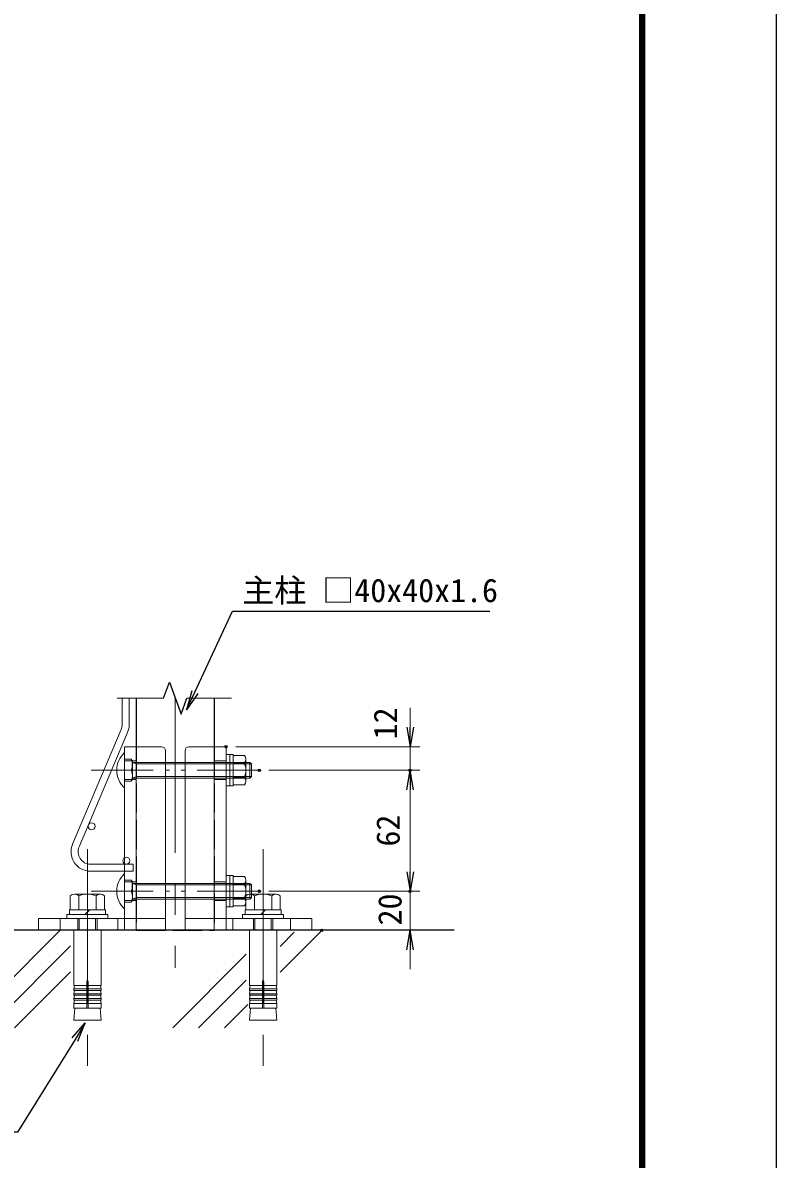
# Model space of a CAD drawing. Units: millimetres, scale not verified. Extents: x -4200 to 4200, y -2970 to 2970.
# Drawn here: x 2656 to 4200, y -958 to 1372 of the extents above; entities that cross this region are included whole.
import ezdxf
from ezdxf.enums import TextEntityAlignment as Align

# ---------------------------------------------------------------- set-up
doc = ezdxf.new("R2010")
doc.units = ezdxf.units.MM
doc.header["$LTSCALE"] = 10
doc.header["$PDMODE"] = 32
doc.header["$PDSIZE"] = 5
doc.linetypes.add('DASHED', pattern=[7.5, 6, -1.5])
doc.linetypes.add('USER1', pattern=[50.8, 31.75, -6.35, 6.35, -6.35])
for name, color, linetype, lineweight in [('0-0_D-STR-DIM', 7, 'Continuous', 13), ('0-1_D-STR3', 3, 'Continuous', 13), ('0-2_D-BMK', 2, 'USER1', 13), ('0-3_D-STR1', 1, 'Continuous', 25), ('0-4_D-STR2', 7, 'Continuous', 13), ('0-5_0', 7, 'Continuous', 25), ('0-6_Defpoints', 7, 'Continuous', 25), ('0-7_D-STR-TXT', 7, 'Continuous', 25), ('0-A_D-DCR-HCH', 7, 'Continuous', 13), ('0-C_D-BGD', 7, 'Continuous', 25), ('0-D_D-TTL', 7, 'Continuous', 25)]:
    doc.layers.add(name, color=color, linetype=linetype, lineweight=lineweight)
doc.styles.add('ＭＳ ゴシック', font='')
doc.styles.get('ＭＳ ゴシック').set_extended_font_data('MS Gothic')

# ---------------------------------------------------------------- blocks, each defined once
blk = doc.blocks.new('ベースプレート部品\u3000側面図')
at = {"layer": '0-1_D-STR3'}
for p, q in [((39202.31, 25706.48), (39012.31, 25706.48)), ((39012.31, 25706.48), (39012.31, 24826.48)), ((39072.31, 25706.48), (39072.31, 24826.48)), ((39222.31, 24766.48), (39222.31, 25686.48)), ((39222.31, 24826.48), (38572.31, 24826.48)), ((38572.31, 24826.48), (38572.31, 24766.48)), ((39222.31, 24766.48), (38572.31, 24766.48))]:
    blk.add_line(p, q, dxfattribs=at)
at = {"layer": '0-1_D-STR3', "linetype": 'DASHED'}
for p, q in [((39072.31, 25633.98), (39012.31, 25633.98)), ((39072.31, 25538.98), (39012.31, 25538.98)), ((39072.31, 25013.98), (39012.31, 25013.98)), ((39072.31, 24918.98), (39012.31, 24918.98)), ((38682.31, 24826.48), (38682.31, 24766.48)), ((38977.31, 24826.48), (38977.31, 24766.48)), ((39012.31, 24826.48), (39012.31, 24766.48)), ((39072.31, 24826.48), (39072.31, 24766.48)), ((39072.31, 24826.48), (39072.31, 24766.48))]:
    blk.add_line(p, q, dxfattribs=at)
at = {"layer": '0-1_D-STR3'}
blk.add_arc((39202.31, 25686.48), 20, 0, 90, dxfattribs=at)
at = {"layer": '0-2_D-BMK'}
for p, q in [((38842.27, 25586.48), (39242.27, 25586.48)), ((38842.27, 24966.48), (39242.27, 24966.48))]:
    blk.add_line(p, q, dxfattribs=at)
blk = doc.blocks.new('JIS 丸頭角根ボルト(1W.1SW.1N)')
at = {"layer": '0-1_D-STR3'}
for p, q in [((45838.32, 21671.22), (45838.32, 21851.22)), ((46378.32, 21841.22), (46378.32, 21681.22)), ((46394.32, 21841.22), (46378.32, 21841.22)), ((45838.32, 21817.72), (45872.32, 21817.72)), ((45872.32, 21817.72), (45878.32, 21807.32)), ((45878.32, 21715.11), (45878.32, 21807.32)), ((45878.32, 21801.22), (46480.32, 21801.27)), ((45878.32, 21801.22), (45900.32, 21793.22)), ((45900.32, 21721.22), (45900.32, 21801.22)), ((45900.32, 21793.22), (46488.32, 21793.27)), ((46394.32, 21836.22), (46394.32, 21686.22)), ((46394.32, 21836.22), (46452.32, 21836.22)), ((46394.32, 21798.72), (46452.32, 21798.72)), ((46459.32, 21819), (46459.32, 21703.54)), ((46480.32, 21721.27), (46480.32, 21801.27)), ((46480.32, 21801.27), (46488.32, 21793.27)), ((46488.32, 21729.27), (46488.32, 21793.27)), ((45878.32, 21721.22), (45900.32, 21729.22)), ((45900.32, 21729.22), (46488.32, 21729.27)), ((46394.32, 21723.72), (46452.32, 21723.72)), ((46480.32, 21721.27), (46488.32, 21729.27)), ((45838.32, 21704.72), (45872.32, 21704.72)), ((45872.32, 21704.72), (45878.32, 21715.11)), ((45878.32, 21721.22), (46480.32, 21721.27)), ((46394.32, 21686.22), (46452.32, 21686.22))]:
    blk.add_line(p, q, dxfattribs=at)
blk.add_lwpolyline([(46378.32, 21841.22), (46378.32, 21681.22), (46358.32, 21681.22), (46358.32, 21841.22)], close=True, dxfattribs=at)
blk.add_lwpolyline([(46394.32, 21841.22), (46394.32, 21681.22), (46378.32, 21681.22)], dxfattribs=at)
for centre, radius, start, end in [((45919.57, 21761.22), 121.25, 132.07502, 227.92498), ((45808.31, 21789.47), 69.97, 336.18668, 23.81332), ((46430.87, 21817.47), 28.48, 318.83491, 41.16509), ((46355.37, 21761.22), 103.95, 338.85295, 21.14705), ((45808.83, 21732.97), 69.49, 336.0128, 23.9872), ((46430.85, 21704.97), 28.5, 318.86505, 41.13495)]:
    blk.add_arc(centre, radius, start, end, dxfattribs=at)
blk = doc.blocks.new('_Open')
at = {"layer": '0-5_0'}
blk.add_line((-10, 1.667), (0, 0), dxfattribs=at)
blk.add_lwpolyline([(-10, -1.667), (0, 0), (-10, 0)], dxfattribs=at)
blk = doc.blocks.new('BREAK')
at = {"layer": '0-5_0'}
for p, q in [((352.4, 128.3), (0, 256.5)), ((-352.4, -128.3), (352.4, 128.3)), ((0, -256.5), (-352.4, -128.3))]:
    blk.add_line(p, q, dxfattribs=at)
blk = doc.blocks.new('MLeader13')
at = {"layer": '0-7_D-STR-TXT'}
blk.add_line((2757.88, -709.1), (2784.61, -678.61), dxfattribs=at)
for points in [[(2769.21, -716.12), (2784.61, -678.61), (2763.55, -712.61)], [(2763.55, -712.61), (2645.95, -902.52), (1895.23, -902.52), (1888.03, -902.52)]]:
    blk.add_lwpolyline(points, dxfattribs=at)
blk = doc.blocks.new('MLeader14')
at = {"layer": '0-0_D-STR-DIM', "lineweight": 25}
blk.add_line((3015.12, -3.45), (2992.19, -36.89), dxfattribs=at)
for points in [[(3009.08, -0.63), (3086.44, 165.42), (3336.46, 165.42), (3613.29, 165.42)], [(3003.04, 2.18), (2992.19, -36.89), (3009.08, -0.63)]]:
    blk.add_lwpolyline(points, dxfattribs=at)

msp = doc.modelspace()

# ---------------------------------------------------------------- linework, layer by layer
at = {"layer": '0-0_D-STR-DIM'}
for p, q in [((3450.1, -72.5), (3450.1, -32.5)), ((3092.95, -112.5), (3470.1, -112.5)), ((3450.1, -112.5), (3450.1, -160.51)), ((3160.97, -160.51), (3470.1, -160.51)), ((3160.97, -160.51), (3470.1, -160.51)), ((3450.1, -200.51), (3450.1, -368.51)), ((3450.1, -200.51), (3450.1, -240.51)), ((3450.1, -368.51), (3450.1, -328.51)), ((3160.97, -408.51), (3470.1, -408.51)), ((3160.97, -408.51), (3470.1, -408.51)), ((3450.1, -488.51), (3450.1, -408.51)), ((3288.96, -488.51), (3470.1, -488.51)), ((3450.1, -528.51), (3450.1, -568.51))]:
    msp.add_line(p, q, dxfattribs=at)
at = {"layer": '0-1_D-STR3'}
for p, q in [((2753.75, -446.51), (2753.75, -417.71)), ((2816.66, -414.51), (2762.16, -414.51)), ((2771.35, -417.71), (2771.35, -446.51)), ((2806.55, -417.71), (2806.55, -446.51)), ((2824.15, -446.51), (2824.15, -417.71)), ((3113.75, -446.51), (3113.75, -417.71)), ((3176.66, -414.51), (3122.16, -414.51)), ((3131.35, -417.71), (3131.35, -446.51)), ((3166.55, -417.71), (3166.55, -446.51)), ((3184.15, -446.51), (3184.15, -417.71)), ((2768.95, -488.51), (2768.95, -464.51)), ((2772.15, -488.51), (2772.15, -464.51)), ((2783.95, -456.51), (2793.95, -446.51)), ((2805.75, -488.51), (2805.75, -464.51)), ((2808.95, -488.51), (2808.95, -464.51)), ((3128.95, -488.51), (3128.95, -464.51)), ((3132.15, -488.51), (3132.15, -464.51)), ((3143.95, -456.51), (3153.95, -446.51)), ((3165.75, -488.51), (3165.75, -464.51)), ((3168.95, -488.51), (3168.95, -464.51)), ((2668.95, -488.51), (3268.95, -488.51)), ((2787.45, -593.34), (2787.45, -648.51)), ((2790.45, -593.34), (2790.45, -648.51)), ((3147.45, -593.34), (3147.45, -648.51)), ((3150.45, -593.34), (3150.45, -648.51)), ((2787.45, -618.51), (2760.12, -618.51)), ((2787.45, -608.51), (2760.95, -608.51)), ((2787.45, -628.51), (2760.95, -628.51)), ((2790.45, -608.51), (2816.95, -608.51)), ((2790.45, -618.51), (2816.95, -618.51)), ((2790.45, -628.51), (2816.95, -628.51)), ((3147.45, -618.51), (3120.12, -618.51)), ((3147.45, -608.51), (3120.95, -608.51)), ((3147.45, -628.51), (3120.95, -628.51)), ((3150.45, -608.51), (3176.95, -608.51)), ((3150.45, -618.51), (3176.95, -618.51)), ((3150.45, -628.51), (3176.95, -628.51)), ((2787.45, -638.51), (2760.95, -638.51)), ((2790.45, -638.51), (2816.95, -638.51)), ((3147.45, -638.51), (3120.95, -638.51)), ((3150.45, -638.51), (3176.95, -638.51))]:
    msp.add_line(p, q, dxfattribs=at)
for points in [[(2830.95, -456.51), (2830.95, -464.51), (2746.95, -464.51), (2746.95, -456.51)], [(3190.95, -456.51), (3190.95, -464.51), (3106.95, -464.51), (3106.95, -456.51)]]:
    msp.add_lwpolyline(points, close=True, dxfattribs=at)
for points in [[(2752.15, -456.51), (2752.15, -446.51), (2825.75, -446.51), (2825.75, -456.51)], [(3112.15, -456.51), (3112.15, -446.51), (3185.75, -446.51), (3185.75, -456.51)], [(2790.45, -601.84), (2816.95, -601.84), (2816.95, -488.51), (2760.95, -488.51), (2760.95, -601.84), (2787.45, -601.84)], [(3150.45, -601.84), (3176.95, -601.84), (3176.95, -488.51), (3120.95, -488.51), (3120.95, -601.84), (3147.45, -601.84)], [(2762.2, -601.84), (2760.95, -608.51), (2760.95, -611.84), (2787.45, -611.84)], [(2815.71, -601.84), (2816.95, -608.51), (2816.95, -611.84), (2790.45, -611.84)], [(3122.2, -601.84), (3120.95, -608.51), (3120.95, -611.84), (3147.45, -611.84)], [(3175.71, -601.84), (3176.95, -608.51), (3176.95, -611.84), (3150.45, -611.84)], [(2762.2, -611.84), (2760.95, -618.51), (2760.95, -621.84), (2787.45, -621.84)], [(2762.2, -621.84), (2760.95, -628.51), (2760.95, -631.84), (2787.45, -631.84)], [(2815.71, -611.84), (2816.95, -618.51), (2816.95, -621.84), (2790.45, -621.84)], [(2815.71, -621.84), (2816.95, -628.51), (2816.95, -631.84), (2790.45, -631.84)], [(3122.2, -611.84), (3120.95, -618.51), (3120.95, -621.84), (3147.45, -621.84)], [(3122.2, -621.84), (3120.95, -628.51), (3120.95, -631.84), (3147.45, -631.84)], [(3175.71, -611.84), (3176.95, -618.51), (3176.95, -621.84), (3150.45, -621.84)], [(3175.71, -621.84), (3176.95, -628.51), (3176.95, -631.84), (3150.45, -631.84)], [(2815.71, -631.84), (2816.95, -638.51), (2816.95, -648.51), (2760.95, -648.51), (2760.95, -638.51), (2762.2, -631.84)], [(2814.86, -648.51), (2816.95, -672.51), (2760.95, -672.51), (2763.05, -648.51)], [(2816.95, -648.51), (2790.2, -648.51), (2760.95, -648.51)], [(3175.71, -631.84), (3176.95, -638.51), (3176.95, -648.51), (3120.95, -648.51), (3120.95, -638.51), (3122.2, -631.84)], [(3174.86, -648.51), (3176.95, -672.51), (3120.95, -672.51), (3123.05, -648.51)], [(3176.95, -648.51), (3150.2, -648.51), (3120.95, -648.51)]]:
    msp.add_lwpolyline(points, dxfattribs=at)
for centre, radius, start, end in [((2762.55, -428.18), 13.68, 49.96723, 130.03277), ((2788.95, -464.51), 50, 69.39031, 110.60969), ((2815.35, -427.94), 13.5, 49.3117, 130.6883), ((3122.55, -428.18), 13.68, 49.96723, 130.03277), ((3148.95, -464.51), 50, 69.39031, 110.60969), ((3175.35, -427.94), 13.5, 49.3117, 130.6883), ((2788.95, -593.34), 1.5, 0, 180), ((3148.95, -593.34), 1.5, 0, 180)]:
    msp.add_arc(centre, radius, start, end, dxfattribs=at)
at = {"layer": '0-2_D-BMK'}
for p, q in [((2968.95, -12.64), (2968.95, -565.55)), ((2788.95, -322.11), (2788.95, -814.12)), ((3148.95, -322.11), (3148.95, -814.12))]:
    msp.add_line(p, q, dxfattribs=at)
at = {"layer": '0-3_D-STR1'}
for p, q in [((2888.95, -12.64), (2888.95, -112.51)), ((3048.95, -12.64), (3048.95, -112.51))]:
    msp.add_line(p, q, dxfattribs=at)
at = {"layer": '0-3_D-STR1', "linetype": 'DASHED'}
for p, q in [((2888.95, -112.51), (2888.95, -488.51)), ((3048.95, -112.51), (3048.95, -488.51)), ((2888.95, -488.51), (3048.95, -488.51))]:
    msp.add_line(p, q, dxfattribs=at)
at = {"layer": '0-4_D-STR2'}
for p, q in [((2860.15, -67.36), (2860.15, -12.64)), ((2874.55, -67.36), (2874.55, -12.64)), ((2758.53, -311.97), (2858.12, -77.37)), ((2771.79, -317.6), (2871.37, -82.99)), ((2882.55, -353.2), (2795.35, -353.2)), ((2882.55, -367.6), (2795.35, -367.6)), ((2882.55, -353.2), (2882.55, -367.6))]:
    msp.add_line(p, q, dxfattribs=at)
for centre in [(2797.48, -275.5), (2868.55, -346)]:
    msp.add_circle(centre, 7.2, dxfattribs=at)
for centre, radius, start, end in [((2834.55, -67.36), 25.6, 337, 0), ((2834.55, -67.36), 40, 337, 0), ((2795.35, -327.6), 40, 157, 270), ((2795.35, -327.6), 25.6, 157, 270)]:
    msp.add_arc(centre, radius, start, end, dxfattribs=at)
at = {"layer": '0-6_Defpoints'}
for p in [(3072.95, -112.5), (3140.97, -160.51), (3450.1, -160.51), (3140.97, -408.51), (3450.1, -408.51), (3450.1, -408.51), (3268.96, -488.51)]:
    msp.add_point(p, dxfattribs=at)
at = {"layer": '0-A_D-DCR-HCH'}
for p, q in [((2849.96, -12.64), (2945.01, -12.64)), ((2992.9, -12.64), (3083.83, -12.64)), ((2533.36, -688.51), (2733.36, -488.51)), ((3183.54, -574.72), (3269.76, -488.51)), ((3183.54, -521.69), (3212.64, -492.59)), ((2586.39, -688.51), (2754.33, -520.57)), ((2963.69, -688.51), (3114.34, -537.86)), ((2639.42, -688.51), (2754.33, -573.6)), ((3016.72, -688.51), (3114.34, -590.89)), ((3069.76, -688.51), (3117.6, -640.66))]:
    msp.add_line(p, q, dxfattribs=at)
at = {"layer": '0-C_D-BGD'}
msp.add_line((3540.41, -488.51), (2530.5, -488.51), dxfattribs=at)
at = {"layer": '0-D_D-TTL', "color": 2}
msp.add_lwpolyline([(-4199.62, 2970), (4200.38, 2970), (4200.38, -2970), (-4199.62, -2970)], close=True, dxfattribs=at)
at = {"layer": '0-D_D-TTL'}
for points in [[(-3929.62, 2750), (3930.38, 2750), (3930.38, -2750), (-3929.62, -2750)], [(-3927.12, 2747.5), (3927.88, 2747.5), (3927.88, -2747.5), (-3927.12, -2747.5)], [(-3924.62, 2745), (3925.38, 2745), (3925.38, -2745), (-3924.62, -2745)], [(-3922.12, 2742.5), (3922.88, 2742.5), (3922.88, -2742.5), (-3922.12, -2742.5)], [(-3919.62, 2740), (3920.38, 2740), (3920.38, -2740), (-3919.62, -2740)]]:
    msp.add_lwpolyline(points, close=True, dxfattribs=at)

# ---------------------------------------------------------------- block references
at = {"layer": '0-0_D-STR-DIM'}
msp.add_blockref('MLeader14', (0, 0), dxfattribs=at)
at = {"layer": '0-0_D-STR-DIM', "xscale": 4, "yscale": 4}
for p, rotation in [((3450.1, -112.5), 270), ((3450.1, -160.51), 90), ((3450.1, -160.51), 90), ((3450.1, -408.51), 270), ((3450.1, -408.51), 270), ((3450.1, -488.51), 90)]:
    msp.add_blockref('_Open', p, dxfattribs=dict(at, rotation=rotation))
at = {"layer": '0-0_D-STR-DIM', "yscale": 0.4}
for name, p, xscale in [('ベースプレート部品\u3000側面図', (-12739.97, -10395.1), 0.4), ('ベースプレート部品\u3000側面図', (18677.88, -10395.1), -0.4), ('JIS 丸頭角根ボルト(1W.1SW.1N)', (-15470.37, -8864.99), 0.4), ('JIS 丸頭角根ボルト(1W.1SW.1N)', (-15470.37, -9112.99), 0.4)]:
    msp.add_blockref(name, p, dxfattribs=dict(at, xscale=xscale))
at = {"layer": '0-7_D-STR-TXT'}
msp.add_blockref('MLeader13', (0, 0), dxfattribs=at)
at = {"layer": '0-A_D-DCR-HCH', "xscale": 0.09333333, "yscale": 0.09333333, "rotation": 270}
msp.add_blockref('BREAK', (2968.95, -12.64), dxfattribs=at)

# ---------------------------------------------------------------- texts
at = {"layer": '0-0_D-STR-DIM', "style": 'ＭＳ ゴシック'}
for s, p in [('12', (3437.95, -97.35)), ('62', (3443.36, -316.98)), ('20', (3447.08, -478.66))]:
    msp.add_text(s, height=48.09, rotation=90, dxfattribs=at).set_placement(p, align=Align.BOTTOM_LEFT)
at = {"layer": '0-7_D-STR-TXT', "style": 'ＭＳ ゴシック'}
msp.add_text('主柱 □40x40x1.6', height=48.09, dxfattribs=at).set_placement((3106.27, 169.54), align=Align.BOTTOM_LEFT)

doc.saveas('drawing.dxf')
